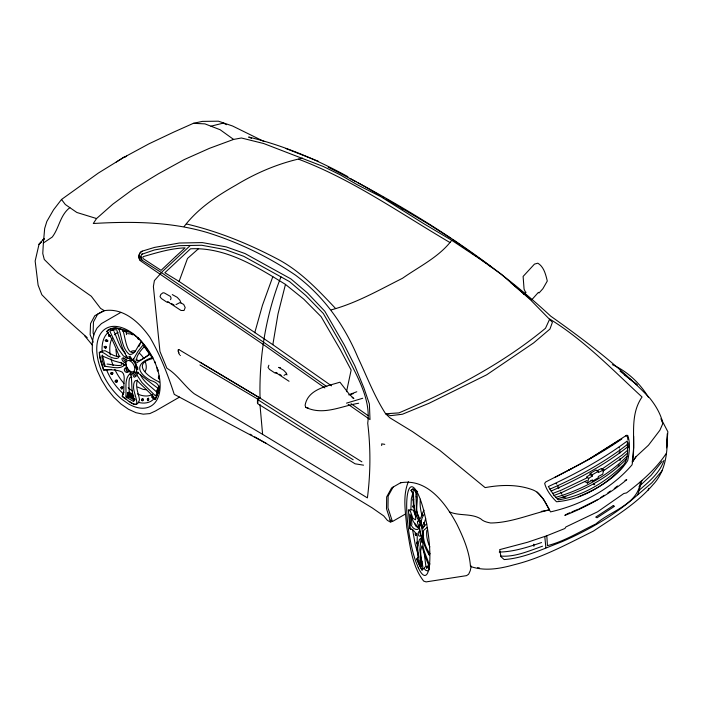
<?xml version="1.0" encoding="UTF-8"?>
<svg xmlns="http://www.w3.org/2000/svg" width="703" height="703" viewBox="0 0 703 703"><rect width="100%" height="100%" fill="white"/><g stroke="black" fill="none" stroke-linecap="round" stroke-linejoin="round"><path stroke-width="1.05" d="M598.262 471.326L592.444 474.683L592.444 475.957L588.701 478.348L586.425 477.056L590.177 474.666L590.177 473.391L595.995 470.035L598.262 471.326L598.271 472.592L603.78 469.718L601.513 468.426L596.917 470.825M628.412 447.881L628.113 442.705M421.132 559.465L421.123 558.867L421.071 559.474M421.123 559.017L420.912 557.734M421.062 558.736L421.071 558.331M259.952 404.462L262.606 434.349L367.397 497.882C370.613 473.119 370.727 448.075 367.722 423.232C371.43 396.184 353.451 370.745 342.642 346.939L323.318 313.468L305.867 295.532L289.513 281.595L243.721 256.305L225.303 249.609L201.735 245.259L178.931 245.681L154.475 249.952L141.839 254.266A4.025 3.163 -88.8 0 0 140.855 256.727L141.083 258.739L142.085 260.242L161.462 272.615L263.265 341.992L326.877 386.685M159.159 378.908L159.019 376.94L159.159 378.908A0.914 0.527 60 0 1 158.351 377.757A0.914 0.527 60 0 1 159.282 377.687M280.98 276.877L279.46 280.743C265.356 318.283 259.073 358.073 260.04 398.1L257.922 399.735L257.86 403.821L355.129 463.813L363.521 465.166M257.43 402.968L257.509 398.961L199.96 364.971M132.067 395.877L132.076 397.019L132.102 396.061M128.693 394.049L128.649 394.62M154.836 397.898C154.229 404.823 160.24 387.933 159.273 385.991M420.869 557.523L420.332 560.054L421.712 563.481M422.819 531.934L423.514 534.394M69.869 207.64C60.019 215.171 59.351 227.702 52.259 237.043L43.375 243.001L42.769 253.528L44.28 259.477L57.453 272.483L91.302 296.253L100.564 308.397L104.343 310.664C123.719 307.58 139.598 322.642 149.888 337.299C160.337 355.226 167.824 374.681 174.247 394.365L266.165 443.365L372.23 507.9L383.715 515.914L387.397 520.369L390.921 522.399L386.501 508.735L386.659 496.924L391.641 487.917L401.097 482.469M129.721 395.033C129.906 397.459 128.174 392.766 130.037 394.55M400.508 482.812C427.231 477.97 445.72 503.445 456.809 524.113C463.391 537.514 469.411 551.504 470.465 566.425C484.481 571.486 499.965 568.745 514.042 564.773C542.092 557.927 567.699 543.832 593.402 531.108C614.132 517.136 636.215 504.077 652.744 484.973C666.084 471.063 667.56 451.862 667.402 433.575L666.514 447.855L667.85 431.73L661.048 418.672L662.806 423.593L659.906 430.218L648.456 445.236L636.013 456.704L632.313 462.038M423.004 531.53C423.039 539.509 425.218 547.365 430.06 553.815M619.941 460.588L620.081 458.541M420.324 499.174C419.7 504.71 420.473 510.299 422.099 515.598M627.594 453.004L627.322 440.948C602.884 459.147 575.977 473.778 548.358 486.538L554.026 495.474L558.49 499.859C582.277 496.125 604.202 482.935 621.619 466.528C626.153 463.259 626.971 458.084 627.594 453.004L622.208 457.688L602.954 471.159M129.088 395.112L128.64 393.961M130.767 395.314L130.846 396.466L132.331 397.265L132.568 396.835M421.22 558.911L421.123 558.208L421.299 559.764M140.899 256.349L141.285 259.231L142.595 260.549M134.739 400.473L127.217 396.132L127.841 392.652L129.185 392.212L132.849 394.321M130.635 395.086L131.101 395.139M130.424 396.176L130.679 395.06M272.834 344.698L277.993 314.004L285.462 284.399C256.586 266.648 225.751 247.069 190.513 248.8L164.845 272.746L179.08 281.437L272.834 344.698L331.535 385.859M129.976 395.965L130.67 396.009M346.526 391.703L351.14 370.05L340.34 349.725L321.113 316.666L303.722 299.126L285.462 284.399M129.73 395.815L129.827 394.506M133.315 396.404L133.245 397.687L133.139 396.36M423.531 537.32L423.522 540.141M429.392 566.02L428.522 569.166L429.138 567.708M429.885 563.665L428.768 569.281L429.094 568.903M471.221 565.994L470.272 570.643L468.637 574.219L466.572 575.634L426.097 581.899L423.689 581.091C411.853 566.012 410.192 545.519 406.747 527.25C405.631 512.267 402.371 495.993 408.381 481.696M136.567 364.752L136.215 366.456L137.472 368.495M419.955 519.912L419.955 521.046L419.744 519.789M422.16 525.203L419.946 520.633L421.15 522.944L421.106 525.079L422.222 525.255M423.32 538.322C421.325 549.254 421.053 534.711 423.32 538.322L423.522 537.874M419.902 523.12C419.401 531.319 414.489 516.16 420.104 522.672L421.15 522.944M132.542 397.002L132.392 396.017M603.78 469.718L602.699 474.209L598.279 476.511L598.279 477.759L592.462 481.124L590.951 480.263M254.75 332.747L262.456 305.287L272.817 276.674M663.975 460.272C659.906 473.145 648.438 482.144 638.605 490.729M585.212 481.766L587.48 483.058L588.701 478.348M418.716 526.969C418.909 530.185 419.383 525.747 418.03 527.742L415.93 526.283L414.744 524.06M640.38 481.731C638.298 504.622 610.582 510.773 595.942 523.92C580.063 531.468 564.509 541.336 547.444 545.633L546.811 535.748L564.887 528.507L565.897 526.951L597.506 511.846L623.851 493.497L626.54 492.908C641.382 481.625 655.89 469.121 666.233 453.461M546.811 535.748L527.619 542.233L499.648 549.641L500.993 556.732L504.156 559.57C524.122 558.173 542.857 548.929 561.416 541.951C588.938 530.053 615.327 514.763 637.744 494.771L641.918 480.509M128.851 370.841C127.797 374.734 122.524 370.912 124.879 368.258C128.236 365.648 128.482 373.548 132.164 373.091C132.99 373.319 133.781 380.657 135.82 375.455C137.129 373.328 133.104 370.622 133.06 373.275M170.574 299.706L171.093 298.01L170.39 296.394L164.265 292.914L162.991 292.764L160.829 294.408L160.02 296.631L161.418 298.564L166.831 302.141L169.019 302.299M135.846 364.998L137.683 367.476L137.762 369.752L135.371 367.59L135.081 366.404L135.846 364.998L134.37 362.388L130.828 357.519L128.746 356.553L130.117 360.156L131.048 360.692L132.445 360.182M429.48 565.634C427.231 556.688 420.754 547.716 423.461 537.988C422.028 540.853 426.58 551.029 429.41 555.291M423.241 527.61L422.969 526.398L422.925 527.558M425.675 518.445L424.164 523.524L424.278 526.538M140.292 374.348C143.5 382.098 151.646 386.966 157.472 392.801M424.006 510.202C422.354 511.696 420.324 523.594 418.733 516.477C413.171 508.867 422.037 493.163 412.951 489.103L411.07 490.474L412.749 493.585L413.408 504.279L415.807 518.269L415.473 519.781L412.951 518.366L410.394 511.336L408.645 510.106L408.496 511.063M179.08 281.437L187.499 258.467L198.571 248.651M137.489 379.998C135.046 386.58 138.438 393.135 139.502 399.594C137.147 410.956 127.006 399.049 122.111 396.316L123.992 392.248M419.665 528.278L420.737 534.772M423.619 535.37L423.399 535.818L423.276 530.686L427.029 527.487M133.465 396.729C130.916 389.33 132.489 380.622 130.6 373.284C123.684 378.302 126.812 389.488 125.775 396.993L133.763 401.606L133.588 396.58L132.674 396.053L132.709 397.23M412.889 492.847L411.334 498.699L410.877 509.789L413.241 510.062L415.956 516.758M268.88 365.226L268.071 367.449L269.469 369.383L274.882 372.959L277.07 373.117M647.999 490.281L648.948 488.313M134.431 371.782L133.737 373.17L134.739 375.323L136.417 376.087M121.101 387.397C120.784 392.248 125.239 384.409 121.101 387.397M424.507 513.928C421.361 517.768 419.999 523.243 422.688 527.619C421.246 531.327 425.06 524.157 426.774 524.007M138.772 346.605L140.178 343.96M393.126 487.056L388.144 496.072L387.977 507.882L392.406 521.538L405.534 513.963M537.083 492.065L543.735 499.552L550.519 511.889C581.319 504.903 611.338 489.016 632.05 464.824C636.777 442.345 628.034 417.239 642.05 397.01C612.524 369.831 584.07 340.067 549.711 319.039L545.484 328.283C501.819 364.453 450.869 390.763 398.917 412.898L385.639 413.768L390.596 415.666L402.371 414.252L429.076 403.276L486.731 374.778L533.674 342.879L549.966 329.039L552.417 322.246L530.229 299.575L501.371 274.328L480.386 259.337L451.748 240.294L423.549 223.545L381.07 196.831L357.238 184.74L340.261 174.854L323.283 166.479L263.695 143.526L241.401 137.99L233.598 139.422L209.573 148.289L184.265 159.572L158.562 173.703L133.649 188.799L112.867 204.125L96.557 218.545L93.288 223.501C131.698 221.252 171.216 221.594 208.316 232.851C239.205 242.684 268.66 256.885 295.462 275.128C323.573 296.016 344.329 325.094 357.792 357.229C366.808 376.237 374.163 396 385.639 413.768L390.007 417.898L412.415 431.572L439.762 450.342L485.123 487.61C501.028 484.692 517.777 484.182 533.085 489.982C541.398 493.286 545.229 502.777 549.561 509.86C530.036 514.245 511.002 522.804 490.641 522.988C487.074 522.311 483.365 521.468 480.703 518.823C471.036 513.041 459.164 516.257 449.34 511.793M176.014 304.592L180.03 302.536L183.703 304.408L185.188 307.545L184.028 310.506L181.005 310.462L167.683 301.728M284.065 375.411L286.332 373.864M429.173 568.27L428.672 568.999L429.041 566.047L425.21 556.758L421.87 545.809L420.596 550.897L421.035 557.33L422.89 566.89L421.976 569.896L419.383 565.458L416.861 559.201L418.048 556.451L417.178 549.017L417.222 535.914L415.86 533.252L412.547 529.473L410.113 528.937L409.374 522.883M427.556 529.544L426.783 530.668C426.159 536.231 427.538 541.925 429.867 546.943M636.013 456.704L632.252 462.117L633.675 447.626L633.658 436.299M420.816 535.317C418.487 538.911 416.738 530.73 420.051 531.266M421.062 558.876L421.554 558.947M662.138 461.396L651.136 475.246L639.062 486.573M331.271 309.856C356.509 303.098 379.312 289.908 402.511 278.274C419.357 266.402 439.076 257.061 451.748 240.294M263.924 141.444L232.544 125.995L218.413 121.188L202.35 121.391L193.404 123.324L173.676 132.129L149.036 143.79L123.113 157.797L98.42 173.017L61.513 199.467L53.533 209.846L46.837 221.445L44.676 228.449L43.375 243.001M427.231 566.618L427.319 567.954L426.993 566.187L426.431 568.235L428.118 566.003L427.38 566.284M623.526 466.054C606.381 484.85 582.049 499.684 556.512 501.757C551.424 496.713 546.512 490.386 544.658 483.444L545.66 482.003C571.592 468.69 597.902 455.72 621.812 438.944M417.239 558.34L416.809 559.28L422.037 570.23L425.886 566.284L424.322 553.964M662.314 470.483L651.874 482.759L637.744 494.771M144.581 346.386C133.192 357.924 133.57 367.467 149.765 353.732M531.521 300.032L538.41 292.343M184.151 226.515C197.701 208.624 216.709 196.04 236.006 185.1C256.586 172.613 279.012 163.158 302.598 158.131M538.99 293.028L542.883 288.713L547.285 281.033C545.739 274.609 543.937 266.789 537.839 263.194L534.473 264.108L523.111 276.437L524.078 289.153L525.536 292.316M178.281 349.857L178.79 349.558M178.465 349.699L178.342 349.839A1.775 1.098 62.1 0 0 178.202 351.008L178.861 353.178M44.219 238.818L42.725 240.4L44.192 238.835M626.593 458.804C607.708 478.137 583.042 491.353 557.207 498.866M141.76 254.354L142.27 253.845M626.997 456.247C607.594 476.036 582.295 489.578 555.827 497.337M130.099 395.306L129.783 394.524M108.447 332.203C102.998 336.781 101.707 344.452 102.058 351.219L99.237 352.335L100.661 361.017L103.534 370.059L111.549 369.426M126.092 359.435C116.812 353.662 126.022 368.504 126.092 359.435L127.551 358.451L129.501 358.539M126.953 367.265L125.96 368.275L126.654 370.455L128.333 371.632M135.424 372.66L136.479 371.105L136.733 368.785M154.159 398.575C150.354 403.179 143.57 403.944 138.113 402.274M565.845 514.411L564.825 515.44C587.102 506.617 608.306 495.026 626.777 479.666L624.985 480.413M44.131 238.405L39.008 244.354L35.15 261.05L38.103 285.146L41.837 294.742L63.156 316.288L87.216 337.668M523.779 294.372L526.064 292.237M190.337 245.47L162.586 271.367L154.396 280.585L153.386 286.525L159.959 351.482L166.901 368.249C177.771 374.804 184.318 386.026 194.186 393.742L262.606 434.349M618.165 466.643L619.624 465.333L618.702 464.78M627.814 450.087L621.909 455.184L601.575 469.384M627.594 444.261C603.956 462.794 577.295 477.188 549.816 489.165M627.709 446.836C604.404 465.122 578.156 479.27 551.064 491.081M614.22 488.559L617.506 485.966M429.217 569.773L427.573 570.898L425.666 570.256L424.076 568.463M600.573 497.698L604.211 495.264M607.849 492.821L610.582 491.002M587.48 483.058L592.462 479.877L592.462 481.124M619.844 439.902L589.518 458.901L568.595 470.219M124.194 157.015L116.294 162.024M124.879 157.191L126.628 156.101M588.543 459.463L626.637 435.245L627.77 435.465C630.494 443.417 629.484 452.512 627.674 460.676C616.408 478.102 596.996 489.06 578.209 496.828M135.433 351.395C126.189 357.801 125.125 334.153 122.779 330.498C118.816 326.464 108.192 327.747 106.856 331.482M120.89 312.378L101.443 323.6L96.979 328.125L93.886 334.356L92.313 342.027L92.313 350.797L93.886 360.296L96.979 370.094L101.443 379.778L107.093 388.908L113.675 397.098L120.907 403.979L128.464 409.26L136.022 412.705L143.245 414.172L149.827 413.584L155.477 410.974L179.555 397.072M130.881 396.079L130.811 395.297M554.553 477.601L571.029 468.866M104.422 310.471L97.743 313.995L93.473 321.912L93.095 333.02L93.894 334.927M104.343 310.664L94.8 315.7L90.529 323.608L90.151 334.725L93.297 342.185M586.987 480.492L562.163 492.355L554.026 495.474M578.956 508.919L597.849 499.525M587.497 477.636L561.477 490.07L552.699 493.453M111.1 330.507L113.789 329.268M348.17 404.357L370.006 419.577L369.391 404.005L363.969 388.1L354.901 365.938L344.303 344.98L324.83 311.262L307.483 292.984L290.972 278.95L245.022 253.555L226.243 246.902L202.315 242.597L179.283 243.027L154.458 247.421L142.217 251.147C138.025 252.764 137.744 259.838 141.839 261.744L263.08 344.338L324.883 387.933M142.217 251.147C138.605 252.544 137.981 257.799 140.266 260.611M566.855 513.99L569.878 512.715M571.899 511.872L577.945 509.341M542.523 546.196C529.139 550.836 515.053 557.268 500.694 556.064M348.706 394.866L356.781 391.747M541.547 542.54C527.909 547.171 513.788 551.802 499.262 552.066M152.569 358.609C131.039 363.767 148.57 377.151 159.089 381.922L159.115 382.397M111.988 374.479C116.03 371.298 107.251 373.144 111.979 374.479M346.482 403.153L362.722 398.267M257.509 398.961L260.092 398.074L178.922 349.584M349.672 394.796L353.433 393.583M210.953 126.189L223.369 123.095L226.577 124.677M549.421 509.886L541.24 511.415M102.058 351.219L104.967 350.674C109.861 352.959 114.264 357.177 120.072 356.333M421 559.219L421.062 557.98M127.735 394.937L134.941 399.128M414.471 507.671C412.178 508.181 412.028 504.403 414.322 506.239M358.688 403.25C341.219 406.044 323.354 415.868 305.708 407.309L305.111 405.236C307.967 389.04 327.036 386.281 339.944 382.186L349.119 394.04L353.855 398.61L352.141 397.362M133.315 397.863L133.508 396.694M107.076 364.075C109.773 363.987 126.259 368.346 120.846 362.273M128.008 394.717L127.99 393.399M276.71 372.493L275.734 372.546L289.056 381.281M410.877 509.789L408.373 510.079L409.937 528.718L412.547 529.605L415.174 544.175L418.672 556.82M193.404 123.324L204.96 123.877L220.144 129.739L233.598 139.422M127.568 333.653L132.788 334.171M146.303 389.717L143.175 389.409L137.568 387.028M384.761 444.349L381.694 443.857L381.694 445.561M625.661 435.807L626.795 436.027L627.586 437.38L627.797 439.507M119.009 328.802C127.647 329.769 135.161 334.892 141.066 341.017C143.711 344.83 149.352 353.627 153.008 357.932M280.435 367.757L278.696 367.397L283.564 370.191L286.393 373.152L286.956 374.892M477.636 567.602L479.516 568.015M417.213 544.096L416.545 543.199L417.055 542.162A1.907 1.52 -85.5 0 1 417.916 541.881M125.512 353.556C119.633 347.897 117.524 339.118 114.167 331.798M186.383 223.949C217.666 231.287 247.482 243.361 275.919 258.212C299.592 270.216 317.712 289.531 335.665 308.582M131.496 395.481L132.436 395.991M96.557 218.545L76.847 212.473L65.317 204.503L61.513 199.467M305.708 407.309L308.485 408.162M328.169 167.173C407.758 207.737 484.956 255.154 550.721 316.165C585.696 340.876 620.248 367.238 649.862 398.241C655.486 405.279 660.17 413.039 662.516 421.818M413.742 499.657L412.907 499.745L413.575 500.896M347.88 176.681C316.64 159.467 283.371 145.407 248.642 137.05L251.525 138.324M298.547 159.194C352.678 179.599 400.35 213.448 450.017 242.561M318.239 161.224L285.866 148.518M420.895 558.832L420.851 557.751M416.642 533.401C412.608 532.786 417.16 537.637 417.037 533.814M129.273 401.36C143.974 411.773 132.182 391.773 133.649 385.929C133.342 383.144 135.336 377.827 138.359 381.755C143.315 386.835 148.597 391.571 153.491 396.703C154.273 397.01 154.159 400.525 155.187 399.049C159.845 390.183 162.156 383.794 150.389 380.349C136.356 372.221 135.38 363.143 152.006 357.678C151.523 356.667 140.433 337.51 140.451 342.844C137.261 346.245 135.125 355.296 129.378 354.426C122.041 348.495 122.05 337.958 119.115 329.769C116.373 325.841 109.035 329.514 106.698 331.526C112.717 338.389 115.494 347.959 119.325 356.263C118.218 360.788 110.626 357.194 108.157 355.964C92.743 344.154 102.146 362.59 103.64 369.91C108.693 369.708 114.738 369.479 119.958 371.14C124.317 371.896 124.44 376.984 124.123 380.437C123.526 385.095 124.493 389.998 123.034 394.506C120.626 397.054 125.266 398.074 126.575 399.471M612.331 364.655C627.313 371.272 639.932 383.223 648.342 397.151M128.473 394.998L128.517 393.733M350.27 178.544L356.026 181.717M357.95 182.771L364.664 186.471M172.279 294.583L177.235 297.343L179.977 300.348L180.908 302.931M590.177 473.391L592.444 474.683M590.177 474.666L592.444 475.957M249.996 434.155L251.902 435.236M254.75 436.862L266.165 443.365M389.761 520.018L392.406 521.538M127.841 392.652L133.922 396.158L127.911 392.792L133.508 396.351M128.034 393.408L128.667 393.724M128.579 395.112L127.99 394.814L128.008 393.522M127.586 394.981L135.038 399.286M365.595 187.016L380.446 195.715M382.3 196.805L384.154 197.886M386.009 198.975L429.006 224.442L450.228 237.948M618.535 447.372L619.466 447.925M619.053 452.407L619.976 452.96L619.668 449.938M555.941 483.506L556.864 484.068M557.997 487.654L558.929 488.207L557.69 485.72M564.922 496.292L565.845 496.845L563.903 497.504L562.971 496.951M561.829 495.009L562.76 495.571M200.127 362.265L260.04 398.1L361.887 461.853M353.187 459.753L320.278 439.568L257.922 399.735M171.391 303.415L174.124 305.146M279.442 374.233L281.27 375.384M126.452 396.272L128.157 397.467M351.069 403.68L368.1 415.64M417.591 491.529L412.933 488.84L410.991 490.246L411.554 490.896M452.969 239.749L460.105 244.793M461.889 246.05L469.024 251.085M470.808 252.342L476.159 256.12M478.831 258.01L485.966 263.045M487.715 264.31L491.125 266.841M400.859 207.675L403.065 209.38M138.201 338.125L137.718 337.835L138.087 338.196M624.282 374.673L637.155 384.849L620.046 371.166M510.782 282.606L524.772 294.583M125.591 361.632L123.983 360.103L123.631 357.985M123.35 393.75C116.03 387.291 110.406 379.031 106.628 370.068M525.932 294.592L530.396 299.153M131.514 395.596L131.47 396.756M422.459 538.436L420.912 535.115M84.72 335.876L92.568 345.34M113.297 330.313L113.745 330.867M131.531 359.822L130.073 358.003L130.073 356.052M130.09 395.385L130.283 395.604M129.686 395.648L129.721 394.436M421.501 539.394L421.457 538.621M131.057 395.165L131.294 396.501M131.848 377.467C127.559 374.611 129.361 389.515 129.185 392.212M131.364 396.554L131.162 395.402M560.686 492.047L561.723 493.805M429.524 555.546L428.426 552.514M422.169 561.978L420.728 558.999L421.572 560.818M126.487 367.493L125.187 362.124M429.208 567.33L429.023 568.244M155.038 362.107L154.827 361.623M419.911 560.256L421.369 563.894M178.281 351.28L178.922 353.161M156.962 367.687A44.843 25.888 60 0 1 128.464 403.9L121.865 399.295A44.843 25.888 60 0 1 103.473 330.322A44.843 25.888 60 0 1 156.962 367.687L157.841 370.543M105.151 366.263L102.418 355.059M157.797 370.279L157.595 369.365M422.547 526.301L422.934 527.83M158.86 375.824L159.221 377.968M420.517 532.795L420.684 534.35M411.896 524.456L411.106 515.378M115.925 349.523L116.663 356.421M544.79 536.582L545.888 547.795M424.181 551.495L424.269 553.138M533.788 544.148L533.902 546.328M421.325 558.516L421.449 560.133M419.568 525.616L419.568 526.705M131.408 351.359A12.32 7.109 60 0 1 135.319 351.008M139.827 353.609A12.32 7.109 60 0 1 143.728 358.468M145.117 361.351A12.32 7.109 60 0 1 145.117 371.412M127.296 371.641A12.32 7.109 60 0 1 126.048 369.919M136.004 359.251A12.32 7.109 60 0 1 137.252 360.973M126.478 334.663A44.843 25.888 60 0 1 126.391 331.324M154.976 362.783A0.914 0.527 60 0 1 154.475 361.606M139.106 339.136A0.914 0.527 60 0 1 138.157 339.039A0.914 0.527 60 0 1 138.025 337.791M132.911 334.312A0.896 0.518 60 0 1 132.032 334.487A0.896 0.518 60 0 1 131.821 333.169M106.408 339.901A0.914 0.527 60 0 1 107.19 341.175A0.914 0.527 60 0 1 106.241 341.183A0.914 0.527 60 0 1 106.118 339.901M126.074 330.7A0.914 0.527 60 0 1 126.487 331.974A0.914 0.527 60 0 1 125.529 331.719A0.914 0.527 60 0 1 125.45 330.533M152.63 394.339A35.51 20.501 60 0 1 137.498 393.935M132.252 390.903A35.51 20.501 60 0 1 128.201 387.678M123.983 383.416A35.51 20.501 60 0 1 114.782 369.374M113.13 365.525A35.51 20.501 60 0 1 110.995 358.758M110.239 354.962A35.51 20.501 60 0 1 112.155 338.117M114.563 334.813A35.51 20.501 60 0 1 118.069 332.334M122.779 331.192A35.51 20.501 60 0 1 128.631 331.895M158.026 388.179A35.51 20.501 60 0 1 156.62 390.64M157.867 371.079A0.914 0.527 60 0 1 157.191 369.98A0.914 0.527 60 0 1 157.806 369.55M109.308 334.944A0.914 0.527 60 0 1 109.905 336.201A0.914 0.527 60 0 1 109.027 336.21A0.914 0.527 60 0 1 108.737 334.953M423.452 522.478A12.32 2.601 81.2 0 1 424.225 525.132M180.372 355.577A6.151 3.796 62.1 0 1 180.161 355.358M179.564 354.637A6.151 3.796 62.1 0 1 179.195 354.119M417.916 545.818C416.861 550.757 419.814 555.598 418.593 560.423L421.519 566.723L421.949 565.388L419.788 549.851L421.15 537.83L419.401 539.605L417.916 545.818M152.27 397.432C153.157 400.323 153.289 392.766 152.27 397.432M130.169 374.049C131.127 376.492 131.733 373.319 130.169 374.049M416.053 496.845L416.475 510.51L419.972 521.723L417.644 518.726L414.963 510.721L413.891 503.576L413.417 492.838L412.766 491.309L413.865 490.562C416.826 490.931 415.605 494.798 416.053 496.845M136.672 372.115L137.498 375.912L141.962 382.599L155.521 395.912L157.156 392.617L157.929 388.17C151.268 383.601 141.804 375.455 136.672 372.115M138.456 372.871C136.936 374.356 137.094 370.384 138.456 372.871M413.338 506.028L413.716 507.636L413.338 506.028M127.102 357.625L125.775 357.581L123.306 355.815L118.245 349.013L109.853 331.236L112.84 329.856L116.672 329.733L122.384 347.932L127.102 357.625M141.725 399.989C143.175 403.504 143.887 395.112 141.725 399.989M135.705 361.535C134.853 363.899 134.009 359.189 135.705 361.535M115.134 381.149L115.485 382.168L116.628 382.23A1.907 1.828 -82.8 0 0 117.427 381.501L117.524 380.297L116.373 380.007A1.907 1.863 69.2 0 0 115.45 380.56L115.134 381.149M415.666 533.577L416.035 535.22L415.666 533.577M126.9 357.01C125.152 357.845 126.61 354.207 126.9 357.01M105.239 340.366L105.951 341.306A1.907 1.38 4.8 0 0 107.041 341.447L107.998 340.955L107.445 340.252A1.907 1.186 6.5 0 0 106.399 339.962L105.239 340.366M124.668 364.892C119.791 370.209 110.766 366.456 104.36 366.368L102.383 360.999L101.794 355.762L114.229 360.973L121.988 363.117L124.668 364.892M124.282 364.822C123.245 366.201 123.227 362.212 124.282 364.822M133.719 358.882L134.053 361.641L136.127 363.214L149.774 354.488L143.052 344.962L137.964 351.421L133.719 358.882M419.111 528.243C417.09 531.371 412.353 528.243 411.44 525.449L410.631 525.009L409.911 514.139L413.487 521.837L419.111 528.243M104.114 346.878C105.907 350.525 108.253 344.558 104.114 346.878M148.561 399.673L147.885 400.772L147.384 399.981A1.907 1.081 -67.8 0 1 147.63 398.935L148.342 398.091L148.684 398.663A1.907 0.87 -71 0 1 148.561 399.673M127.138 331.798L124.818 330.762L127.138 331.798M110.714 335.929C107.55 337.335 107.919 333.16 110.714 335.929M41.24 241.981L39.008 244.354L41.231 241.99M175.636 256.542L161.084 270.339L143.245 258.678L142.806 257.764A1.213 0.94 -88.2 0 1 143.192 256.736L143.517 256.542C157.068 252.623 170.952 248.361 185.1 247.86L175.636 256.542M593.807 484.077C592.62 484.833 596.285 485.07 593.807 484.077M613.28 505.589L595.731 517.118L597.014 517.768L614.501 506.292L613.28 505.589M418.276 567.699L415.86 561.697A44.843 9.473 81.2 0 1 409.128 488.84A44.843 9.473 81.2 0 1 428.707 537.514A44.843 9.473 81.2 0 1 418.276 567.699M141.821 399.453A0.914 0.527 60 0 0 142.85 400.569A0.914 0.527 60 0 0 142.727 399.216A0.914 0.527 60 0 0 141.821 399.453M151.997 396.8A0.914 0.527 60 0 0 153.026 397.907A0.914 0.527 60 0 0 152.903 396.562A0.914 0.527 60 0 0 151.997 396.8M147.402 399.181A0.914 0.527 60 0 0 148.421 400.297A0.914 0.527 60 0 0 148.307 398.944A0.914 0.527 60 0 0 147.402 399.181M125.942 364.163A6.301 3.638 60 0 0 132.999 371.852A6.301 3.638 60 0 0 132.19 362.528A6.301 3.638 60 0 0 125.942 364.163M111.1 373.223A0.914 0.527 60 0 0 112.146 374.286A0.914 0.527 60 0 0 111.97 372.915A0.914 0.527 60 0 0 111.1 373.223M115.705 380.921A0.914 0.527 60 0 0 116.751 381.984A0.914 0.527 60 0 0 116.575 380.613A0.914 0.527 60 0 0 115.705 380.921M121.276 387.634A0.914 0.527 60 0 0 122.322 388.697A0.914 0.527 60 0 0 122.146 387.318A0.914 0.527 60 0 0 121.276 387.634M104.756 347.027A0.914 0.527 60 0 0 105.819 348.038A0.914 0.527 60 0 0 105.591 346.641A0.914 0.527 60 0 0 104.756 347.027M419.269 527.725A6.301 1.327 81.2 0 0 421.844 536.907A6.301 1.327 81.2 0 0 421.554 527.408A6.301 1.327 81.2 0 0 419.269 527.725"/></g></svg>
